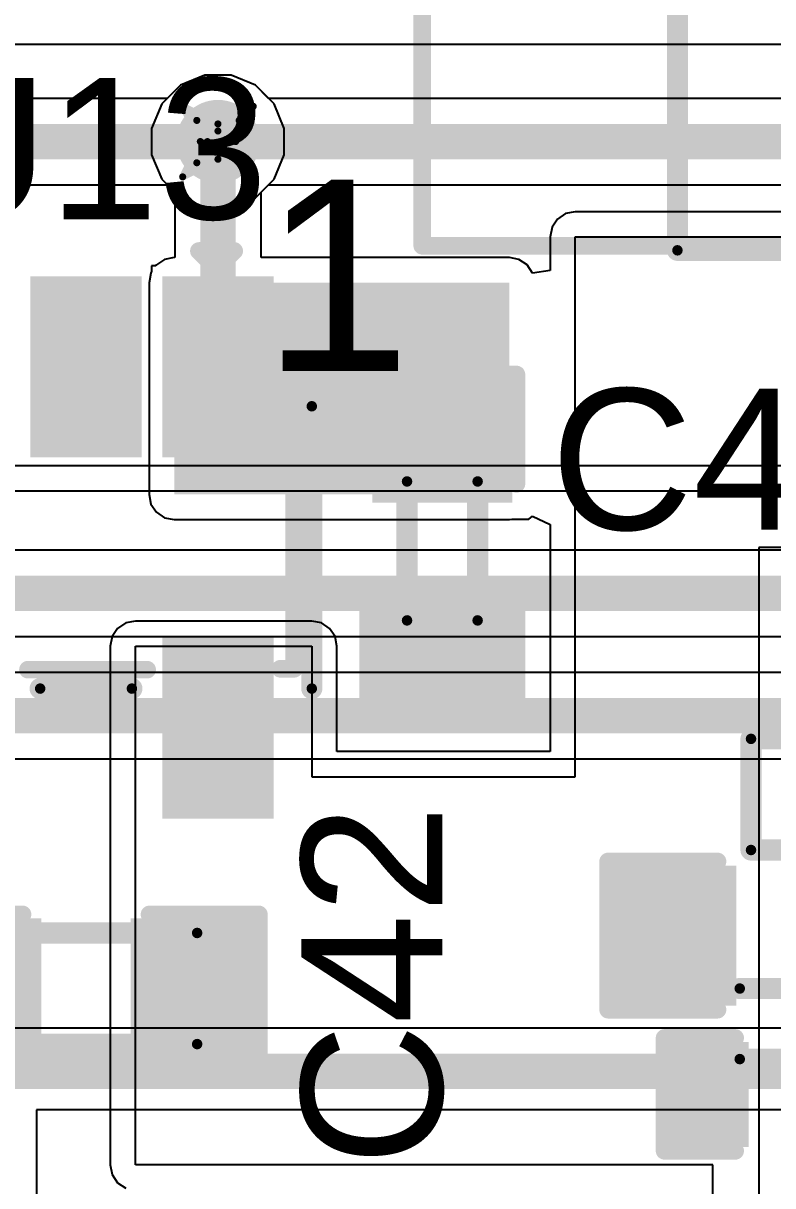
# Model space of a CAD drawing. Header units: inches. Extents: x 0 to 13.9, y -0.2 to 3.4.
# Drawn here: x 1.7872 to 1.9997, y 2.6141 to 2.9435 of the extents above; entities that cross this region are included whole.
import ezdxf

# ---------------------------------------------------------------- set-up
doc = ezdxf.new("R2010")
doc.units = ezdxf.units.IN
doc.header["$MEASUREMENT"] = 0
for name, color, linetype in [('Bottom Layer', 5, 'Continuous'), ('Drill Drawing', 1, 'Continuous'), ('Layer 1', 16, 'Continuous'), ('Layer 2', 76, 'Continuous'), ('Mechanical 13', 56, 'Continuous'), ('Mechanical 4', 56, 'Continuous'), ('Pad Holes', 156, 'Continuous'), ('Top Layer', 1, 'Continuous'), ('Top Overlay', 2, 'Continuous'), ('Top Paste', 8, 'Continuous'), ('Top Solder', 216, 'Continuous'), ('Via Holes', 16, 'Continuous')]:
    doc.layers.add(name, color=color, linetype=linetype)
doc.styles.add('Arial', font='', dxfattribs={"height": 0.2})
doc.styles.get('Arial').set_extended_font_data('Arial')

msp = doc.modelspace()

# ---------------------------------------------------------------- hatches: boundary and pattern name
at = {"layer": 'Bottom Layer'}
h = msp.add_hatch(color=5, dxfattribs=at)
edge = h.paths.add_edge_path()
edge.add_arc((1.8424016, 2.91), 0.011811, 0, 360)
at = {"layer": 'Layer 1'}
h = msp.add_hatch(color=16, dxfattribs=at)
edge = h.paths.add_edge_path()
edge.add_arc((1.8424016, 2.91), 0.011811, 0, 360)
at = {"layer": 'Layer 2'}
h = msp.add_hatch(color=76, dxfattribs=at)
edge = h.paths.add_edge_path()
edge.add_arc((1.8424016, 2.91), 0.011811, 0, 360)
at = {"layer": 'Mechanical 4'}
h = msp.add_hatch(color=56, dxfattribs=at)
edge = h.paths.add_edge_path()
edge.add_arc((1.97264, 2.87919), 0.0015, 0, 360)
h = msp.add_hatch(color=56, dxfattribs=at)
edge = h.paths.add_edge_path()
edge.add_arc((1.97264, 2.87919), 0.0015, 0, 360)
h = msp.add_hatch(color=56, dxfattribs=at)
edge = h.paths.add_edge_path()
edge.add_arc((1.869, 2.835), 0.0015, 0, 360)
h = msp.add_hatch(color=56, dxfattribs=at)
edge = h.paths.add_edge_path()
edge.add_arc((1.896, 2.81369), 0.0015, 0, 360)
h = msp.add_hatch(color=56, dxfattribs=at)
edge = h.paths.add_edge_path()
edge.add_arc((1.916, 2.81369), 0.0015, 0, 360)
h = msp.add_hatch(color=56, dxfattribs=at)
edge = h.paths.add_edge_path()
edge.add_arc((1.896, 2.77431), 0.0015, 0, 360)
h = msp.add_hatch(color=56, dxfattribs=at)
edge = h.paths.add_edge_path()
edge.add_arc((1.916, 2.77431), 0.0015, 0, 360)
h = msp.add_hatch(color=56, dxfattribs=at)
edge = h.paths.add_edge_path()
edge.add_arc((1.792, 2.755), 0.0015, 0, 360)
h = msp.add_hatch(color=56, dxfattribs=at)
edge = h.paths.add_edge_path()
edge.add_arc((1.818, 2.755), 0.0015, 0, 360)
h = msp.add_hatch(color=56, dxfattribs=at)
edge = h.paths.add_edge_path()
edge.add_arc((1.869, 2.755), 0.0015, 0, 360)
h = msp.add_hatch(color=56, dxfattribs=at)
edge = h.paths.add_edge_path()
edge.add_arc((1.9935, 2.74075), 0.0015, 0, 360)
h = msp.add_hatch(color=56, dxfattribs=at)
edge = h.paths.add_edge_path()
edge.add_arc((1.9935, 2.74075), 0.0015, 0, 360)
h = msp.add_hatch(color=56, dxfattribs=at)
edge = h.paths.add_edge_path()
edge.add_arc((1.9935, 2.70925), 0.0015, 0, 360)
h = msp.add_hatch(color=56, dxfattribs=at)
edge = h.paths.add_edge_path()
edge.add_arc((1.9935, 2.70925), 0.0015, 0, 360)
h = msp.add_hatch(color=56, dxfattribs=at)
edge = h.paths.add_edge_path()
edge.add_arc((1.8365, 2.68575), 0.0015, 0, 360)
h = msp.add_hatch(color=56, dxfattribs=at)
edge = h.paths.add_edge_path()
edge.add_arc((1.8365, 2.68575), 0.0015, 0, 360)
h = msp.add_hatch(color=56, dxfattribs=at)
edge = h.paths.add_edge_path()
edge.add_arc((1.99031, 2.67), 0.0015, 0, 360)
h = msp.add_hatch(color=56, dxfattribs=at)
edge = h.paths.add_edge_path()
edge.add_arc((1.8365, 2.65425), 0.0015, 0, 360)
h = msp.add_hatch(color=56, dxfattribs=at)
edge = h.paths.add_edge_path()
edge.add_arc((1.8365, 2.65425), 0.0015, 0, 360)
h = msp.add_hatch(color=56, dxfattribs=at)
edge = h.paths.add_edge_path()
edge.add_arc((1.99031, 2.65), 0.0015, 0, 360)
at = {"layer": 'Pad Holes'}
h = msp.add_hatch(color=7, dxfattribs=at)
edge = h.paths.add_edge_path()
edge.add_arc((1.97264, 2.87919), 0.0015, 0, 360)
h = msp.add_hatch(color=7, dxfattribs=at)
edge = h.paths.add_edge_path()
edge.add_arc((1.97264, 2.87919), 0.0015, 0, 360)
h = msp.add_hatch(color=7, dxfattribs=at)
edge = h.paths.add_edge_path()
edge.add_arc((1.869, 2.835), 0.0015, 0, 360)
h = msp.add_hatch(color=7, dxfattribs=at)
edge = h.paths.add_edge_path()
edge.add_arc((1.896, 2.81369), 0.0015, 0, 360)
h = msp.add_hatch(color=7, dxfattribs=at)
edge = h.paths.add_edge_path()
edge.add_arc((1.916, 2.81369), 0.0015, 0, 360)
h = msp.add_hatch(color=7, dxfattribs=at)
edge = h.paths.add_edge_path()
edge.add_arc((1.896, 2.77431), 0.0015, 0, 360)
h = msp.add_hatch(color=7, dxfattribs=at)
edge = h.paths.add_edge_path()
edge.add_arc((1.916, 2.77431), 0.0015, 0, 360)
h = msp.add_hatch(color=7, dxfattribs=at)
edge = h.paths.add_edge_path()
edge.add_arc((1.792, 2.755), 0.0015, 0, 360)
h = msp.add_hatch(color=7, dxfattribs=at)
edge = h.paths.add_edge_path()
edge.add_arc((1.818, 2.755), 0.0015, 0, 360)
h = msp.add_hatch(color=7, dxfattribs=at)
edge = h.paths.add_edge_path()
edge.add_arc((1.869, 2.755), 0.0015, 0, 360)
h = msp.add_hatch(color=7, dxfattribs=at)
edge = h.paths.add_edge_path()
edge.add_arc((1.9935, 2.74075), 0.0015, 0, 360)
h = msp.add_hatch(color=7, dxfattribs=at)
edge = h.paths.add_edge_path()
edge.add_arc((1.9935, 2.74075), 0.0015, 0, 360)
h = msp.add_hatch(color=7, dxfattribs=at)
edge = h.paths.add_edge_path()
edge.add_arc((1.9935, 2.70925), 0.0015, 0, 360)
h = msp.add_hatch(color=7, dxfattribs=at)
edge = h.paths.add_edge_path()
edge.add_arc((1.9935, 2.70925), 0.0015, 0, 360)
h = msp.add_hatch(color=7, dxfattribs=at)
edge = h.paths.add_edge_path()
edge.add_arc((1.8365, 2.68575), 0.0015, 0, 360)
h = msp.add_hatch(color=7, dxfattribs=at)
edge = h.paths.add_edge_path()
edge.add_arc((1.8365, 2.68575), 0.0015, 0, 360)
h = msp.add_hatch(color=7, dxfattribs=at)
edge = h.paths.add_edge_path()
edge.add_arc((1.99031, 2.67), 0.0015, 0, 360)
h = msp.add_hatch(color=7, dxfattribs=at)
edge = h.paths.add_edge_path()
edge.add_arc((1.8365, 2.65425), 0.0015, 0, 360)
h = msp.add_hatch(color=7, dxfattribs=at)
edge = h.paths.add_edge_path()
edge.add_arc((1.8365, 2.65425), 0.0015, 0, 360)
h = msp.add_hatch(color=7, dxfattribs=at)
edge = h.paths.add_edge_path()
edge.add_arc((1.99031, 2.65), 0.0015, 0, 360)
at = {"layer": 'Top Layer'}
h = msp.add_hatch(color=1, dxfattribs=at)
edge = h.paths.add_edge_path()
edge.add_arc((1.8424016, 2.91), 0.011811, 0, 360)
for points in [[(1.83, 2.81), (1.925, 2.81), (1.925, 2.87), (1.83, 2.87)], [(1.816811, 2.86783465), (1.816811, 2.82452755), (1.793189, 2.82452755), (1.793189, 2.86783465)], [(1.8542126, 2.86783465), (1.8542126, 2.82452755), (1.8305906, 2.82452755), (1.8305906, 2.86783465)], [(1.8885, 2.84), (1.9235, 2.84), (1.9235, 2.81), (1.8885, 2.81)], [(1.8885, 2.78), (1.9235, 2.78), (1.9235, 2.75), (1.8885, 2.75)], [(1.8542126, 2.76547245), (1.8542126, 2.72216535), (1.8305906, 2.72216535), (1.8305906, 2.76547245)], [(1.987, 2.7025), (1.987, 2.6675), (1.957, 2.6675), (1.957, 2.7025)], [(1.79, 2.6875), (1.79, 2.6525), (1.76, 2.6525), (1.76, 2.6875)], [(1.85, 2.6875), (1.85, 2.6525), (1.82, 2.6525), (1.82, 2.6875)], [(1.9725, 2.6275), (1.9725, 2.6525), (1.9905, 2.6525), (1.9905, 2.6275)]]:
    msp.add_hatch(color=1, dxfattribs=at).paths.add_polyline_path(points)
at = {"layer": 'Top Paste'}
for points in [[(1.816811, 2.86783465), (1.816811, 2.82452755), (1.793189, 2.82452755), (1.793189, 2.86783465)], [(1.8542126, 2.86783465), (1.8542126, 2.82452755), (1.8305906, 2.82452755), (1.8305906, 2.86783465)], [(1.8885, 2.84), (1.9235, 2.84), (1.9235, 2.81), (1.8885, 2.81)], [(1.8885, 2.78), (1.9235, 2.78), (1.9235, 2.75), (1.8885, 2.75)], [(1.8542126, 2.76547245), (1.8542126, 2.72216535), (1.8305906, 2.72216535), (1.8305906, 2.76547245)], [(1.987, 2.7025), (1.987, 2.6675), (1.957, 2.6675), (1.957, 2.7025)], [(1.79, 2.6875), (1.79, 2.6525), (1.76, 2.6525), (1.76, 2.6875)], [(1.85, 2.6875), (1.85, 2.6525), (1.82, 2.6525), (1.82, 2.6875)], [(1.9725, 2.6275), (1.9725, 2.6525), (1.9905, 2.6525), (1.9905, 2.6275)]]:
    msp.add_hatch(color=8, dxfattribs=at).paths.add_polyline_path(points)
at = {"layer": 'Top Solder'}
for points in [[(1.820811, 2.87183465), (1.820811, 2.82052755), (1.789189, 2.82052755), (1.789189, 2.87183465)], [(1.8582126, 2.87183465), (1.8582126, 2.82052755), (1.8265906, 2.82052755), (1.8265906, 2.87183465)], [(1.8861378, 2.8423622), (1.9258622, 2.8423622), (1.9258622, 2.8076378), (1.8861378, 2.8076378)], [(1.8861378, 2.7823622), (1.9258622, 2.7823622), (1.9258622, 2.7476378), (1.8861378, 2.7476378)], [(1.8582126, 2.76947245), (1.8582126, 2.71816535), (1.8265906, 2.71816535), (1.8265906, 2.76947245)], [(1.9893622, 2.7048622), (1.9893622, 2.6651378), (1.9546378, 2.6651378), (1.9546378, 2.7048622)], [(1.7923622, 2.6898622), (1.7923622, 2.6501378), (1.7576378, 2.6501378), (1.7576378, 2.6898622)], [(1.8523622, 2.6898622), (1.8523622, 2.6501378), (1.8176378, 2.6501378), (1.8176378, 2.6898622)], [(1.9701378, 2.6251378), (1.9701378, 2.6548622), (1.9928622, 2.6548622), (1.9928622, 2.6251378)]]:
    msp.add_hatch(color=216, dxfattribs=at).paths.add_polyline_path(points)
at = {"layer": 'Via Holes'}
h = msp.add_hatch(color=7, dxfattribs=at)
edge = h.paths.add_edge_path()
edge.add_arc((1.8424016, 2.91), 0.0059055, 0, 360)

# ---------------------------------------------------------------- linework, layer by layer
at = {"layer": 'Bottom Layer'}
for p, q in [((1.8386599, 2.928811), (1.831746, 2.9259472)), ((1.8461433, 2.928811), (1.8386599, 2.928811)), ((1.8530572, 2.9259472), (1.8461433, 2.928811)), ((1.831746, 2.9259472), (1.8264544, 2.9206556)), ((1.8567691, 2.9222353), (1.8530572, 2.9259472)), ((2.8779998, 2.9222352), (1.8567691, 2.9222353)), ((1.8264544, 2.9206556), (1.8235906, 2.9137417)), ((1.8235906, 2.9137417), (1.8235906, 2.9062583)), ((1.8235906, 2.9062583), (1.8264544, 2.8993444)), ((1.8264544, 2.8993444), (1.831746, 2.8940528)), ((1.8530572, 2.8940528), (1.8567695, 2.8977651)), ((1.8567695, 2.8977651), (2.8729319, 2.897765)), ((1.831746, 2.8940528), (1.8386599, 2.891189)), ((1.8461433, 2.891189), (1.8530572, 2.8940528)), ((1.8386599, 2.891189), (1.8461433, 2.891189))]:
    msp.add_line(p, q, dxfattribs=at)
msp.add_lwpolyline([(1.8424015, 2.9100002, 0.01, 0.01, 0), (2.8779998, 2.9100001, 0.01, 0.01, 0)], format="xyseb", dxfattribs=at)
msp.add_lwpolyline([(1.8399015, 2.9100002, 0.005, 0.005, 1), (1.8449015, 2.9100002, 0.005, 0.005, 1)], format="xyseb", close=True, dxfattribs=at)
at = {"layer": 'Drill Drawing'}
for points in [[(1.8324016, 2.92, 0.002, 0.002, 0), (1.8424016, 2.915, 0.002, 0.002, 0)], [(1.8324016, 2.92, 0.002, 0.002, 0), (1.8374016, 2.91, 0.002, 0.002, 0)], [(1.8424016, 2.915, 0.002, 0.002, 0), (1.8524016, 2.92, 0.002, 0.002, 0)], [(1.8474016, 2.91, 0.002, 0.002, 0), (1.8524016, 2.92, 0.002, 0.002, 0)], [(1.8364016, 2.916, 0.002, 0.002, 0), (1.8424016, 2.913, 0.002, 0.002, 0)], [(1.8364016, 2.916, 0.002, 0.002, 0), (1.8394016, 2.91, 0.002, 0.002, 0)], [(1.8424016, 2.913, 0.002, 0.002, 0), (1.8484016, 2.916, 0.002, 0.002, 0)], [(1.8454016, 2.91, 0.002, 0.002, 0), (1.8484016, 2.916, 0.002, 0.002, 0)], [(1.8324016, 2.9, 0.002, 0.002, 0), (1.8374016, 2.91, 0.002, 0.002, 0)], [(1.8364016, 2.904, 0.002, 0.002, 0), (1.8394016, 2.91, 0.002, 0.002, 0)], [(1.8454016, 2.91, 0.002, 0.002, 0), (1.8484016, 2.904, 0.002, 0.002, 0)], [(1.8474016, 2.91, 0.002, 0.002, 0), (1.8524016, 2.9, 0.002, 0.002, 0)], [(1.8324016, 2.9, 0.002, 0.002, 0), (1.8424016, 2.905, 0.002, 0.002, 0)], [(1.8364016, 2.904, 0.002, 0.002, 0), (1.8424016, 2.907, 0.002, 0.002, 0)], [(1.8424016, 2.907, 0.002, 0.002, 0), (1.8484016, 2.904, 0.002, 0.002, 0)], [(1.8424016, 2.905, 0.002, 0.002, 0), (1.8524016, 2.9, 0.002, 0.002, 0)]]:
    msp.add_lwpolyline(points, format="xyseb", dxfattribs=at)
for points in [[(1.8319016, 2.92, 0.001, 0.001, 1), (1.8329016, 2.92, 0.001, 0.001, 1)], [(1.8319016, 2.92, 0.001, 0.001, 1), (1.8329016, 2.92, 0.001, 0.001, 1)], [(1.8519016, 2.92, 0.001, 0.001, 1), (1.8529016, 2.92, 0.001, 0.001, 1)], [(1.8519016, 2.92, 0.001, 0.001, 1), (1.8529016, 2.92, 0.001, 0.001, 1)], [(1.8359016, 2.916, 0.001, 0.001, 1), (1.8369016, 2.916, 0.001, 0.001, 1)], [(1.8359016, 2.916, 0.001, 0.001, 1), (1.8369016, 2.916, 0.001, 0.001, 1)], [(1.8419016, 2.915, 0.001, 0.001, 1), (1.8429016, 2.915, 0.001, 0.001, 1)], [(1.8419016, 2.915, 0.001, 0.001, 1), (1.8429016, 2.915, 0.001, 0.001, 1)], [(1.8479016, 2.916, 0.001, 0.001, 1), (1.8489016, 2.916, 0.001, 0.001, 1)], [(1.8479016, 2.916, 0.001, 0.001, 1), (1.8489016, 2.916, 0.001, 0.001, 1)], [(1.8419016, 2.913, 0.001, 0.001, 1), (1.8429016, 2.913, 0.001, 0.001, 1)], [(1.8419016, 2.913, 0.001, 0.001, 1), (1.8429016, 2.913, 0.001, 0.001, 1)], [(1.8369016, 2.91, 0.001, 0.001, 1), (1.8379016, 2.91, 0.001, 0.001, 1)], [(1.8369016, 2.91, 0.001, 0.001, 1), (1.8379016, 2.91, 0.001, 0.001, 1)], [(1.8389016, 2.91, 0.001, 0.001, 1), (1.8399016, 2.91, 0.001, 0.001, 1)], [(1.8389016, 2.91, 0.001, 0.001, 1), (1.8399016, 2.91, 0.001, 0.001, 1)], [(1.8449016, 2.91, 0.001, 0.001, 1), (1.8459016, 2.91, 0.001, 0.001, 1)], [(1.8449016, 2.91, 0.001, 0.001, 1), (1.8459016, 2.91, 0.001, 0.001, 1)], [(1.8469016, 2.91, 0.001, 0.001, 1), (1.8479016, 2.91, 0.001, 0.001, 1)], [(1.8469016, 2.91, 0.001, 0.001, 1), (1.8479016, 2.91, 0.001, 0.001, 1)], [(1.8419016, 2.907, 0.001, 0.001, 1), (1.8429016, 2.907, 0.001, 0.001, 1)], [(1.8419016, 2.907, 0.001, 0.001, 1), (1.8429016, 2.907, 0.001, 0.001, 1)], [(1.8419016, 2.905, 0.001, 0.001, 1), (1.8429016, 2.905, 0.001, 0.001, 1)], [(1.8419016, 2.905, 0.001, 0.001, 1), (1.8429016, 2.905, 0.001, 0.001, 1)], [(1.8359016, 2.904, 0.001, 0.001, 1), (1.8369016, 2.904, 0.001, 0.001, 1)], [(1.8359016, 2.904, 0.001, 0.001, 1), (1.8369016, 2.904, 0.001, 0.001, 1)], [(1.8479016, 2.904, 0.001, 0.001, 1), (1.8489016, 2.904, 0.001, 0.001, 1)], [(1.8479016, 2.904, 0.001, 0.001, 1), (1.8489016, 2.904, 0.001, 0.001, 1)], [(1.8319016, 2.9, 0.001, 0.001, 1), (1.8329016, 2.9, 0.001, 0.001, 1)], [(1.8319016, 2.9, 0.001, 0.001, 1), (1.8329016, 2.9, 0.001, 0.001, 1)], [(1.8519016, 2.9, 0.001, 0.001, 1), (1.8529016, 2.9, 0.001, 0.001, 1)], [(1.8519016, 2.9, 0.001, 0.001, 1), (1.8529016, 2.9, 0.001, 0.001, 1)]]:
    msp.add_lwpolyline(points, format="xyseb", close=True, dxfattribs=at)
at = {"layer": 'Layer 1'}
for p, q in [((1.0041371, 2.937569), (2.1997088, 2.937569)), ((1.8386599, 2.928811), (1.831746, 2.9259472)), ((1.8461433, 2.928811), (1.8386599, 2.928811)), ((1.8530572, 2.9259472), (1.8461433, 2.928811)), ((1.831746, 2.9259472), (1.8264544, 2.9206556)), ((1.8583488, 2.9206556), (1.8530572, 2.9259472)), ((1.8264544, 2.9206556), (1.8235906, 2.9137417)), ((1.8612126, 2.9137417), (1.8583488, 2.9206556)), ((1.8235906, 2.9137417), (1.8235906, 2.9062583)), ((1.8612126, 2.9062583), (1.8612126, 2.9137417)), ((1.8235906, 2.9062583), (1.8264544, 2.8993444)), ((1.8583488, 2.8993444), (1.8612126, 2.9062583)), ((1.8264544, 2.8993444), (1.831746, 2.8940528)), ((1.8530572, 2.8940528), (1.8583488, 2.8993444)), ((1.831746, 2.8940528), (1.8386599, 2.891189)), ((1.8461433, 2.891189), (1.8530572, 2.8940528)), ((1.8386599, 2.891189), (1.8461433, 2.891189)), ((2.0769999, 2.794235), (1.5317565, 2.794235)), ((0.3889999, 2.7697648), (2.071932, 2.7697648)), ((2.0416668, 2.7595683), (0.367433, 2.7595683)), ((0.8379781, 2.7350981), (2.0365989, 2.7350981)), ((2.0441322, 2.658735), (0.846978, 2.658735))]:
    msp.add_line(p, q, dxfattribs=at)
for points in [[(0.3889999, 2.7819999, 0.01, 0.01, 0), (2.0769999, 2.7819999, 0.01, 0.01, 0)], [(0.325, 2.7473332, 0.01, 0.01, 0), (2.0416668, 2.7473332, 0.01, 0.01, 0)], [(0.3271667, 2.6464999, 0.01, 0.01, 0), (2.0584998, 2.6464999, 0.01, 0.01, 0)]]:
    msp.add_lwpolyline(points, format="xyseb", dxfattribs=at)
at = {"layer": 'Layer 2'}
for p, q in [((1.8386599, 2.928811), (1.831746, 2.9259472)), ((1.8461433, 2.928811), (1.8386599, 2.928811)), ((1.8530572, 2.9259472), (1.8461433, 2.928811)), ((1.831746, 2.9259472), (1.8264544, 2.9206556)), ((1.8583488, 2.9206556), (1.8530572, 2.9259472)), ((1.8264544, 2.9206556), (1.8235906, 2.9137417)), ((1.8612126, 2.9137417), (1.8583488, 2.9206556)), ((1.8235906, 2.9137417), (1.8235906, 2.9062583)), ((1.8612126, 2.9062583), (1.8612126, 2.9137417)), ((1.8235906, 2.9062583), (1.8264544, 2.8993444)), ((1.8583488, 2.8993444), (1.8612126, 2.9062583)), ((1.8264544, 2.8993444), (1.831746, 2.8940528)), ((1.8530572, 2.8940528), (1.8583488, 2.8993444)), ((1.831746, 2.8940528), (1.8386599, 2.891189)), ((1.8461433, 2.891189), (1.8530572, 2.8940528)), ((1.8386599, 2.891189), (1.8461433, 2.891189)), ((2.084567, 2.8181371), (1.7145, 2.8181371)), ((1.7145, 2.811), (2.0863505, 2.811)), ((2.0375764, 2.6356408), (1.791, 2.6356408)), ((1.791, 2.6356408), (1.791, 2.223))]:
    msp.add_line(p, q, dxfattribs=at)
at = {"layer": 'Mechanical 13'}
for points in [[(1.900315, 2.8804724, 0.005, 0.005, 0), (1.900315, 3.2285039, 0.005, 0.005, 0)], [(1.900315, 2.8804724, 0.005, 0.005, 0), (2.2412598, 2.8804724, 0.005, 0.005, 0)]]:
    msp.add_lwpolyline(points, format="xyseb", dxfattribs=at)
msp.add_lwpolyline([(1.899065, 2.8804724, 0.0025, 0.0025, 1), (1.901565, 2.8804724, 0.0025, 0.0025, 1)], format="xyseb", close=True, dxfattribs=at)
msp.add_lwpolyline([(1.899065, 2.8804724, 0.0025, 0.0025, 1), (1.901565, 2.8804724, 0.0025, 0.0025, 1)], format="xyseb", close=True, dxfattribs=at)
at = {"layer": 'Mechanical 4'}
for points in [[(1.97264, 2.87919, 0.006, 0.006, 0), (1.97264, 2.99189, 0.006, 0.006, 0)], [(1.97264, 2.87919, 0.006, 0.006, 0), (2.17736, 2.87919, 0.006, 0.006, 0)], [(1.869, 2.755, 0.006, 0.006, 0), (1.869, 2.835, 0.006, 0.006, 0)], [(1.896, 2.77431, 0.006, 0.006, 0), (1.896, 2.81369, 0.006, 0.006, 0)], [(1.916, 2.77431, 0.006, 0.006, 0), (1.916, 2.81369, 0.006, 0.006, 0)], [(1.792, 2.755, 0.006, 0.006, 0), (1.818, 2.755, 0.006, 0.006, 0)], [(1.9935, 2.70925, 0.006, 0.006, 0), (1.9935, 2.74075, 0.006, 0.006, 0)], [(1.9935, 2.74075, 0.006, 0.006, 0), (2.0565, 2.74075, 0.006, 0.006, 0)], [(1.9935, 2.70925, 0.006, 0.006, 0), (2.0565, 2.70925, 0.006, 0.006, 0)], [(1.7735, 2.68575, 0.006, 0.006, 0), (1.8365, 2.68575, 0.006, 0.006, 0)], [(1.8365, 2.65425, 0.006, 0.006, 0), (1.8365, 2.68575, 0.006, 0.006, 0)], [(1.99031, 2.67, 0.006, 0.006, 0), (2.02969, 2.67, 0.006, 0.006, 0)], [(1.7735, 2.65425, 0.006, 0.006, 0), (1.8365, 2.65425, 0.006, 0.006, 0)], [(1.99031, 2.65, 0.006, 0.006, 0), (2.02969, 2.65, 0.006, 0.006, 0)]]:
    msp.add_lwpolyline(points, format="xyseb", dxfattribs=at)
for points in [[(1.97114, 2.87919, 0.003, 0.003, 1), (1.97414, 2.87919, 0.003, 0.003, 1)], [(1.97114, 2.87919, 0.003, 0.003, 1), (1.97414, 2.87919, 0.003, 0.003, 1)], [(1.8675, 2.835, 0.003, 0.003, 1), (1.8705, 2.835, 0.003, 0.003, 1)], [(1.8945, 2.81369, 0.003, 0.003, 1), (1.8975, 2.81369, 0.003, 0.003, 1)], [(1.9145, 2.81369, 0.003, 0.003, 1), (1.9175, 2.81369, 0.003, 0.003, 1)], [(1.8945, 2.77431, 0.003, 0.003, 1), (1.8975, 2.77431, 0.003, 0.003, 1)], [(1.9145, 2.77431, 0.003, 0.003, 1), (1.9175, 2.77431, 0.003, 0.003, 1)], [(1.7905, 2.755, 0.003, 0.003, 1), (1.7935, 2.755, 0.003, 0.003, 1)], [(1.8165, 2.755, 0.003, 0.003, 1), (1.8195, 2.755, 0.003, 0.003, 1)], [(1.8675, 2.755, 0.003, 0.003, 1), (1.8705, 2.755, 0.003, 0.003, 1)], [(1.992, 2.74075, 0.003, 0.003, 1), (1.995, 2.74075, 0.003, 0.003, 1)], [(1.992, 2.74075, 0.003, 0.003, 1), (1.995, 2.74075, 0.003, 0.003, 1)], [(1.992, 2.70925, 0.003, 0.003, 1), (1.995, 2.70925, 0.003, 0.003, 1)], [(1.992, 2.70925, 0.003, 0.003, 1), (1.995, 2.70925, 0.003, 0.003, 1)], [(1.835, 2.68575, 0.003, 0.003, 1), (1.838, 2.68575, 0.003, 0.003, 1)], [(1.835, 2.68575, 0.003, 0.003, 1), (1.838, 2.68575, 0.003, 0.003, 1)], [(1.98881, 2.67, 0.003, 0.003, 1), (1.99181, 2.67, 0.003, 0.003, 1)], [(1.835, 2.65425, 0.003, 0.003, 1), (1.838, 2.65425, 0.003, 0.003, 1)], [(1.835, 2.65425, 0.003, 0.003, 1), (1.838, 2.65425, 0.003, 0.003, 1)], [(1.98881, 2.65, 0.003, 0.003, 1), (1.99181, 2.65, 0.003, 0.003, 1)]]:
    msp.add_lwpolyline(points, format="xyseb", close=True, dxfattribs=at)
at = {"layer": 'Top Layer'}
for p, q in [((1.8386599, 2.928811), (1.831746, 2.9259472)), ((1.8461433, 2.928811), (1.8386599, 2.928811)), ((1.8530572, 2.9259472), (1.8461433, 2.928811)), ((1.831746, 2.9259472), (1.8280339, 2.9222351)), ((1.8583488, 2.9206556), (1.8530572, 2.9259472)), ((1.8280339, 2.9222351), (1.715, 2.9222351)), ((1.8612126, 2.9137417), (1.8583488, 2.9206556)), ((1.8612126, 2.9062583), (1.8612126, 2.9137417)), ((1.8583488, 2.8993444), (1.8612126, 2.9062583)), ((1.8546367, 2.8956323), (1.8583488, 2.8993444)), ((1.7243982, 2.8977649), (1.8280339, 2.8977649)), ((1.8280339, 2.8977649), (1.8301665, 2.8956323)), ((1.8301665, 2.8956323), (1.8301665, 2.8771371)), ((1.8546367, 2.8771371), (1.8546367, 2.8956323)), ((1.9409539, 2.8895938), (1.9386384, 2.8880467)), ((1.9436851, 2.8901371), (1.9409539, 2.8895938)), ((2.0444888, 2.8901371), (1.9436851, 2.8901371)), ((1.9386384, 2.8880467), (1.9370913, 2.8857312)), ((1.9370913, 2.8857312), (1.936548, 2.883)), ((1.936548, 2.883), (1.936548, 2.873454)), ((1.9436851, 2.73), (1.9436851, 2.883)), ((1.9436851, 2.883), (2.1008239, 2.883)), ((1.8272688, 2.8765938), (1.8249533, 2.8750467)), ((1.83, 2.8771371), (1.8272688, 2.8765938)), ((1.8301665, 2.8771371), (1.83, 2.8771371)), ((1.925, 2.8771371), (1.8546367, 2.8771371)), ((1.9277312, 2.8765938), (1.925, 2.8771371)), ((1.9300467, 2.8750467), (1.9277312, 2.8765938)), ((1.8234062, 2.8727312), (1.8228629, 2.87)), ((1.8235906, 2.8730072), (1.8234062, 2.8727312)), ((1.8248116, 2.8748346), (1.8235906, 2.8748346)), ((1.8235906, 2.8748346), (1.8235906, 2.8730072)), ((1.8249533, 2.8750467), (1.8248116, 2.8748346)), ((1.9315938, 2.8727313), (1.9300467, 2.8750467)), ((1.936548, 2.873454), (1.9315938, 2.8727313)), ((1.8228629, 2.87), (1.8228629, 2.81)), ((1.8228629, 2.81), (1.8234062, 2.8072688)), ((1.8234062, 2.8072688), (1.8249533, 2.8049533)), ((1.8249533, 2.8049533), (1.8272688, 2.8034062)), ((1.8272688, 2.8034062), (1.83, 2.8028629)), ((1.9305, 2.8029999), (1.931548, 2.8038716)), ((1.931548, 2.8038716), (1.936548, 2.8015269)), ((1.83, 2.8028629), (1.925, 2.8028629)), ((1.925, 2.8028629), (1.9256892, 2.803)), ((1.9256892, 2.803), (1.9305, 2.803)), ((1.9305, 2.803), (1.9305, 2.8029999)), ((1.936548, 2.8015269), (1.936548, 2.7371371)), ((2.0913176, 2.795), (1.9956851, 2.795)), ((1.9956851, 2.795), (1.9956851, 2.5420002)), ((1.8189999, 2.7741371), (1.8162687, 2.7735938)), ((1.869, 2.7741371), (1.8189999, 2.7741371)), ((1.8717312, 2.7735938), (1.869, 2.7741371)), ((1.8139532, 2.7720467), (1.8124061, 2.7697312)), ((1.8162687, 2.7735938), (1.8139532, 2.7720467)), ((1.8740467, 2.7720467), (1.8717312, 2.7735938)), ((1.8755938, 2.7697312), (1.8740467, 2.7720467)), ((1.8124061, 2.7697312), (1.8118628, 2.767)), ((1.8761371, 2.767), (1.8755938, 2.7697312)), ((1.8118628, 2.767), (1.8118628, 2.6200002)), ((1.8189999, 2.6200002), (1.8189999, 2.767)), ((1.8189999, 2.767), (1.869, 2.767)), ((1.869, 2.767), (1.869, 2.73)), ((1.8761371, 2.7371371), (1.8761371, 2.767)), ((1.936548, 2.7371371), (1.8761371, 2.7371371)), ((1.869, 2.73), (1.9436851, 2.73)), ((1.8118628, 2.6200002), (1.8124061, 2.617269)), ((1.9826851, 2.6200002), (1.8189999, 2.6200002)), ((1.9826851, 2.6091654), (1.9826851, 2.6200002)), ((1.8124061, 2.617269), (1.8139532, 2.6149535)), ((1.8139532, 2.6149535), (1.8162687, 2.6134064))]:
    msp.add_line(p, q, dxfattribs=at)
for points in [[(1.715, 2.91, 0.01, 0.01, 0), (1.8424015, 2.91, 0.01, 0.01, 0)], [(1.8424015, 2.91, 0.01, 0.01, 0), (1.8424016, 2.9099999, 0.01, 0.01, 0)], [(1.8424016, 2.8461811, 0.01, 0.01, 0), (1.8424016, 2.9099999, 0.01, 0.01, 0)]]:
    msp.add_lwpolyline(points, format="xyseb", dxfattribs=at)
for points in [[(1.8399015, 2.91, 0.005, 0.005, 1), (1.8449015, 2.91, 0.005, 0.005, 1)], [(1.8399015, 2.91, 0.005, 0.005, 1), (1.8449015, 2.91, 0.005, 0.005, 1)], [(1.8399016, 2.9099999, 0.005, 0.005, 1), (1.8449016, 2.9099999, 0.005, 0.005, 1)], [(1.8399016, 2.9099999, 0.005, 0.005, 1), (1.8449016, 2.9099999, 0.005, 0.005, 1)], [(1.8399016, 2.8461811, 0.005, 0.005, 1), (1.8449016, 2.8461811, 0.005, 0.005, 1)]]:
    msp.add_lwpolyline(points, format="xyseb", close=True, dxfattribs=at)
at = {"layer": 'Top Overlay'}
for points in [[(1.837, 2.879, 0.005, 0.005, 0), (1.847, 2.879, 0.005, 0.005, 0)], [(1.837, 2.879, 0.005, 0.005, 0), (1.842, 2.874, 0.005, 0.005, 0)], [(1.842, 2.874, 0.005, 0.005, 0), (1.847, 2.879, 0.005, 0.005, 0)], [(1.885, 2.813, 0.005, 0.005, 0), (1.885, 2.844, 0.005, 0.005, 0)], [(1.885, 2.844, 0.005, 0.005, 0), (1.927, 2.844, 0.005, 0.005, 0)], [(1.927, 2.813, 0.005, 0.005, 0), (1.927, 2.844, 0.005, 0.005, 0)], [(1.860063, 2.8296064, 0.005, 0.005, 0), (1.864, 2.8296064, 0.005, 0.005, 0)], [(1.864, 2.7606064, 0.005, 0.005, 0), (1.864, 2.8296064, 0.005, 0.005, 0)], [(1.885, 2.746, 0.005, 0.005, 0), (1.885, 2.777, 0.005, 0.005, 0)], [(1.927, 2.746, 0.005, 0.005, 0), (1.927, 2.777, 0.005, 0.005, 0)], [(1.7885433, 2.7603543, 0.005, 0.005, 0), (1.8223228, 2.7603543, 0.005, 0.005, 0)], [(1.860063, 2.7606064, 0.005, 0.005, 0), (1.864, 2.7606064, 0.005, 0.005, 0)], [(1.885, 2.746, 0.005, 0.005, 0), (1.927, 2.746, 0.005, 0.005, 0)], [(1.953, 2.664, 0.005, 0.005, 0), (1.953, 2.706, 0.005, 0.005, 0)], [(1.953, 2.706, 0.005, 0.005, 0), (1.984, 2.706, 0.005, 0.005, 0)], [(1.756, 2.691, 0.005, 0.005, 0), (1.787, 2.691, 0.005, 0.005, 0)], [(1.823, 2.691, 0.005, 0.005, 0), (1.854, 2.691, 0.005, 0.005, 0)], [(1.854, 2.649, 0.005, 0.005, 0), (1.854, 2.691, 0.005, 0.005, 0)], [(1.953, 2.664, 0.005, 0.005, 0), (1.984, 2.664, 0.005, 0.005, 0)], [(1.969, 2.624, 0.005, 0.005, 0), (1.969, 2.656, 0.005, 0.005, 0)], [(1.969, 2.656, 0.005, 0.005, 0), (1.989, 2.656, 0.005, 0.005, 0)], [(1.756, 2.649, 0.005, 0.005, 0), (1.787, 2.649, 0.005, 0.005, 0)], [(1.823, 2.649, 0.005, 0.005, 0), (1.854, 2.649, 0.005, 0.005, 0)], [(1.969, 2.624, 0.005, 0.005, 0), (1.989, 2.624, 0.005, 0.005, 0)]]:
    msp.add_lwpolyline(points, format="xyseb", dxfattribs=at)
for points in [[(1.83575, 2.879, 0.0025, 0.0025, 1), (1.83825, 2.879, 0.0025, 0.0025, 1)], [(1.83575, 2.879, 0.0025, 0.0025, 1), (1.83825, 2.879, 0.0025, 0.0025, 1)], [(1.84575, 2.879, 0.0025, 0.0025, 1), (1.84825, 2.879, 0.0025, 0.0025, 1)], [(1.84575, 2.879, 0.0025, 0.0025, 1), (1.84825, 2.879, 0.0025, 0.0025, 1)], [(1.84075, 2.874, 0.0025, 0.0025, 1), (1.84325, 2.874, 0.0025, 0.0025, 1)], [(1.84075, 2.874, 0.0025, 0.0025, 1), (1.84325, 2.874, 0.0025, 0.0025, 1)], [(1.88375, 2.844, 0.0025, 0.0025, 1), (1.88625, 2.844, 0.0025, 0.0025, 1)], [(1.88375, 2.844, 0.0025, 0.0025, 1), (1.88625, 2.844, 0.0025, 0.0025, 1)], [(1.92575, 2.844, 0.0025, 0.0025, 1), (1.92825, 2.844, 0.0025, 0.0025, 1)], [(1.92575, 2.844, 0.0025, 0.0025, 1), (1.92825, 2.844, 0.0025, 0.0025, 1)], [(1.858813, 2.8296064, 0.0025, 0.0025, 1), (1.861313, 2.8296064, 0.0025, 0.0025, 1)], [(1.86275, 2.8296064, 0.0025, 0.0025, 1), (1.86525, 2.8296064, 0.0025, 0.0025, 1)], [(1.86275, 2.8296064, 0.0025, 0.0025, 1), (1.86525, 2.8296064, 0.0025, 0.0025, 1)], [(1.88375, 2.813, 0.0025, 0.0025, 1), (1.88625, 2.813, 0.0025, 0.0025, 1)], [(1.92575, 2.813, 0.0025, 0.0025, 1), (1.92825, 2.813, 0.0025, 0.0025, 1)], [(1.88375, 2.777, 0.0025, 0.0025, 1), (1.88625, 2.777, 0.0025, 0.0025, 1)], [(1.92575, 2.777, 0.0025, 0.0025, 1), (1.92825, 2.777, 0.0025, 0.0025, 1)], [(1.7872933, 2.7603543, 0.0025, 0.0025, 1), (1.7897933, 2.7603543, 0.0025, 0.0025, 1)], [(1.8210728, 2.7603543, 0.0025, 0.0025, 1), (1.8235728, 2.7603543, 0.0025, 0.0025, 1)], [(1.858813, 2.7606064, 0.0025, 0.0025, 1), (1.861313, 2.7606064, 0.0025, 0.0025, 1)], [(1.86275, 2.7606064, 0.0025, 0.0025, 1), (1.86525, 2.7606064, 0.0025, 0.0025, 1)], [(1.86275, 2.7606064, 0.0025, 0.0025, 1), (1.86525, 2.7606064, 0.0025, 0.0025, 1)], [(1.88375, 2.746, 0.0025, 0.0025, 1), (1.88625, 2.746, 0.0025, 0.0025, 1)], [(1.88375, 2.746, 0.0025, 0.0025, 1), (1.88625, 2.746, 0.0025, 0.0025, 1)], [(1.92575, 2.746, 0.0025, 0.0025, 1), (1.92825, 2.746, 0.0025, 0.0025, 1)], [(1.92575, 2.746, 0.0025, 0.0025, 1), (1.92825, 2.746, 0.0025, 0.0025, 1)], [(1.95175, 2.706, 0.0025, 0.0025, 1), (1.95425, 2.706, 0.0025, 0.0025, 1)], [(1.95175, 2.706, 0.0025, 0.0025, 1), (1.95425, 2.706, 0.0025, 0.0025, 1)], [(1.98275, 2.706, 0.0025, 0.0025, 1), (1.98525, 2.706, 0.0025, 0.0025, 1)], [(1.78575, 2.691, 0.0025, 0.0025, 1), (1.78825, 2.691, 0.0025, 0.0025, 1)], [(1.82175, 2.691, 0.0025, 0.0025, 1), (1.82425, 2.691, 0.0025, 0.0025, 1)], [(1.85275, 2.691, 0.0025, 0.0025, 1), (1.85525, 2.691, 0.0025, 0.0025, 1)], [(1.85275, 2.691, 0.0025, 0.0025, 1), (1.85525, 2.691, 0.0025, 0.0025, 1)], [(1.95175, 2.664, 0.0025, 0.0025, 1), (1.95425, 2.664, 0.0025, 0.0025, 1)], [(1.95175, 2.664, 0.0025, 0.0025, 1), (1.95425, 2.664, 0.0025, 0.0025, 1)], [(1.98275, 2.664, 0.0025, 0.0025, 1), (1.98525, 2.664, 0.0025, 0.0025, 1)], [(1.96775, 2.656, 0.0025, 0.0025, 1), (1.97025, 2.656, 0.0025, 0.0025, 1)], [(1.96775, 2.656, 0.0025, 0.0025, 1), (1.97025, 2.656, 0.0025, 0.0025, 1)], [(1.98775, 2.656, 0.0025, 0.0025, 1), (1.99025, 2.656, 0.0025, 0.0025, 1)], [(1.78575, 2.649, 0.0025, 0.0025, 1), (1.78825, 2.649, 0.0025, 0.0025, 1)], [(1.82175, 2.649, 0.0025, 0.0025, 1), (1.82425, 2.649, 0.0025, 0.0025, 1)], [(1.85275, 2.649, 0.0025, 0.0025, 1), (1.85525, 2.649, 0.0025, 0.0025, 1)], [(1.85275, 2.649, 0.0025, 0.0025, 1), (1.85525, 2.649, 0.0025, 0.0025, 1)], [(1.96775, 2.624, 0.0025, 0.0025, 1), (1.97025, 2.624, 0.0025, 0.0025, 1)], [(1.96775, 2.624, 0.0025, 0.0025, 1), (1.97025, 2.624, 0.0025, 0.0025, 1)], [(1.98775, 2.624, 0.0025, 0.0025, 1), (1.99025, 2.624, 0.0025, 0.0025, 1)]]:
    msp.add_lwpolyline(points, format="xyseb", close=True, dxfattribs=at)

# ---------------------------------------------------------------- texts
at = {"layer": 'Mechanical 4', "style": 'Arial'}
msp.add_text('1', height=0.05425, rotation=360, dxfattribs=at).set_placement((1.855, 2.845))
at = {"layer": 'Top Overlay', "style": 'Arial'}
for s, p in [('U13', (1.7540162, 2.8880065)), ('C43', (1.9366839, 2.8000065))]:
    msp.add_text(s, height=0.04, dxfattribs=at).set_placement(p)
msp.add_text('C42', height=0.04, rotation=90, dxfattribs=at).set_placement((1.9059934, 2.619684))

doc.saveas('drawing.dxf')
